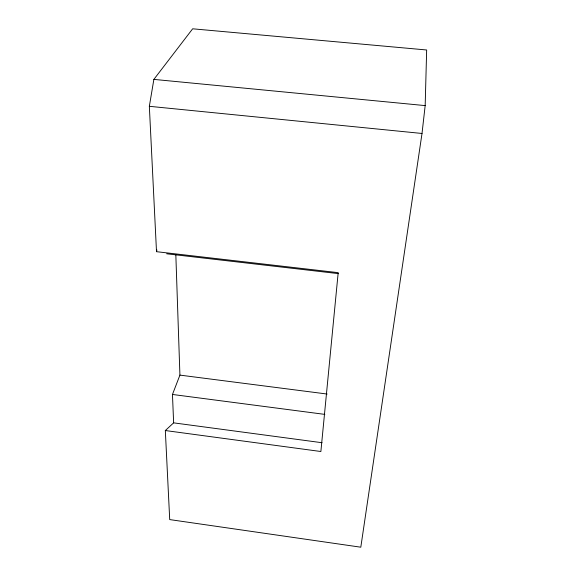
<?xml version="1.0" encoding="UTF-8"?>
<svg xmlns="http://www.w3.org/2000/svg" width="576" height="576" viewBox="0 0 576 576"><rect width="100%" height="100%" fill="white"/><g stroke="black" fill="none" stroke-linecap="round" stroke-linejoin="round"><path stroke-width="0.86" d="M425.174 105.602L426.658 49.982L192.658 28.8L153.871 79.394L149.342 106.308L156.506 251.683L338.191 272.657L320.875 451.512L165.326 430.538L169.711 519.588L360.806 547.2L422.014 133.466L425.174 105.602L153.871 79.394M156.506 251.683L156.917 249.97M165.326 430.538L173.635 422.856L172.462 394.459L179.921 375.113L175.817 254.419M149.342 106.308L422.014 133.466M166.651 253.786L338.638 273.65M179.921 375.113L327.118 394.034M172.462 394.459L324.842 414.389M173.635 422.856L322.07 442.728"/></g></svg>
